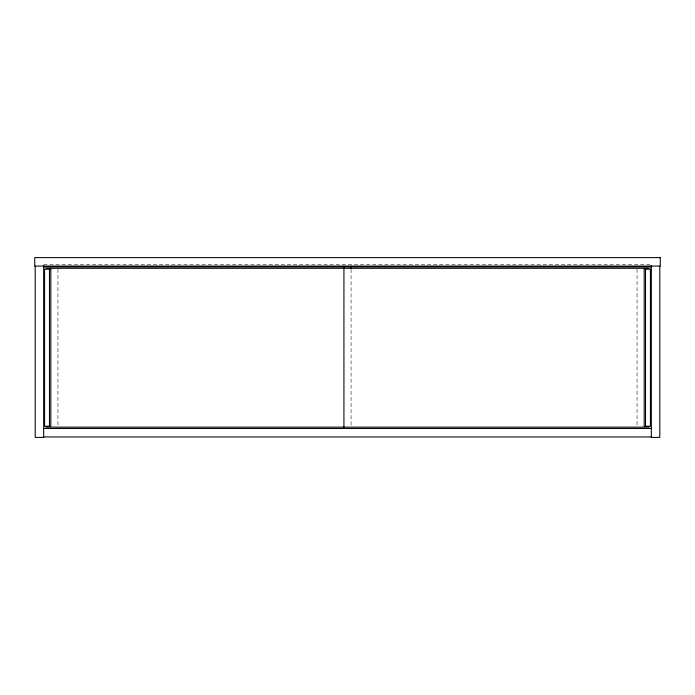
<?xml version="1.0" encoding="UTF-8"?>
<svg xmlns="http://www.w3.org/2000/svg" width="695" height="695" viewBox="0 0 695 695"><rect width="100%" height="100%" fill="white"/><g stroke="black" fill="none" stroke-linecap="round" stroke-linejoin="round"><path stroke-width="0.52" stroke-dasharray="3.48 2.61" d="M43.672 264.743L651.328 264.743M637.054 269.2L637.054 425.166M351.071 269.33L351.071 426.061M57.946 269.2L57.946 425.166"/><path stroke-width="1.04" d="M43.672 266.967L651.328 266.967M45.905 268.305L649.095 268.305M45.905 427.138L649.095 427.138M43.672 428.476L651.328 428.476M43.672 436.955L651.328 436.955M659.807 266.081L659.807 437.398L651.328 437.398L651.328 265.481M645.525 269.2L645.525 426.243M351.071 266.081L351.071 268.244M343.929 266.081L343.929 427.138M49.475 269.2L49.475 426.243M43.672 265.481L43.672 437.398L35.193 437.398L35.193 266.081M660.25 257.602L34.75 257.602L34.75 266.081L660.25 266.081L660.25 257.602M50.813 269.2L44.567 269.2L44.567 426.243L50.813 426.243L50.813 269.2M650.433 269.2L644.187 269.2L644.187 426.243L650.433 426.243L650.433 269.2"/></g></svg>
